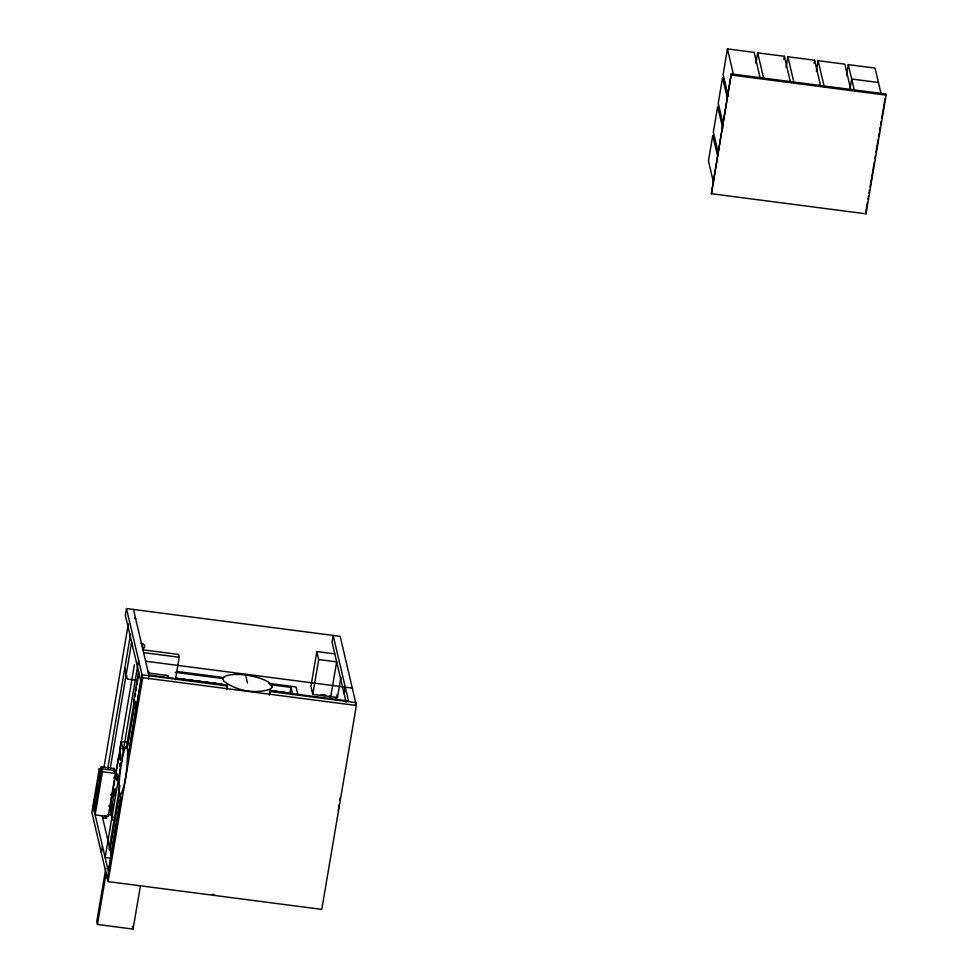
<?xml version="1.0" encoding="UTF-8"?>
<svg xmlns="http://www.w3.org/2000/svg" width="978" height="978" viewBox="0 0 978 978"><rect width="100%" height="100%" fill="white"/><g stroke="black" fill="none" stroke-linecap="round" stroke-linejoin="round"><path stroke-width="1.47" d="M117.421 774.82L116.859 780.42L117.446 774.735M112.702 805.224L112.666 806.165L112.348 804.808M111.737 808.329L111.871 810.261M114.157 794.564L114.169 793.708M115.172 791.349L115.184 788.867L114.732 790.456M115.245 791.055L115.318 790.004M116.785 778.598C118.448 777.852 118.167 781.361 116.81 780.273M109.059 806.361L109.12 805.627M111.663 808.818L111.798 807.632M112.568 806.948L112.678 805.835M114.206 793.916L114.243 792.877M115.294 790.725L114.903 793.561L115.111 792.437M111.724 808.085L111.993 806.178M112.507 807.694L112.617 806.532M114.267 793.195L114.34 791.997M115.074 792.669L115.221 791.557M339.867 800.236L340.222 797.669M113.913 778.085L114.01 777.327M114.353 792.437L114.475 791.141M112.531 807.266L112.25 809.161M119.707 764.429L119.622 766.3L120.001 763.476L119.707 764.429L121.101 764.613M111.883 806.899L110.856 812.938M100.111 768.842L99.304 768.732L91.871 812.51L108.069 881.594L321.762 909.381L356.383 705.493L340.161 636.336L126.48 608.548L125.343 615.248L140.881 681.519M94.511 801.862L99.793 770.811M93.974 809.931L94.988 803.904L94.035 799.796M101.284 766.825L102.445 771.764L95.135 814.87L108.203 816.569L115.514 773.464L114.365 768.525L101.284 766.825L100.269 772.852L99.304 768.732M94.438 811.899L95.954 802.363L95.123 807.852M96.027 802.51L98.582 786.789L97.531 793.659M98.668 786.972L101.003 772.632L100.172 778.121M101.076 772.779L101.749 768.794L114.817 770.493M104.084 766.752L128.338 623.854M107.8 768.207L130.539 634.343M110.392 767.571L131.59 642.729M102.873 817.926L105.905 818.317L106.357 815.64M113.851 771.532L114.365 768.525M101.321 852.779L102.458 846.092M120.649 759.967L118.839 755.493L109.829 808.537L112.519 819.992M118.839 755.493L119.854 759.796L120.685 754.857L119.683 750.542L121.186 741.642L127.947 742.522M134.402 664.71L115.759 774.49C116.248 780.517 115.453 769.527 117.299 774.613M113.069 797.204L113.399 795.261L114.389 795.579L114.829 794.087M112.47 804.552L111.834 807.315L114.781 789.686M115.282 789.124L114.866 790.028M138.619 660.297L105.123 857.498L110.734 858.219M138.583 671.727L133.815 699.82L135.942 708.891M105.82 868.464L96.785 921.655L97.445 924.467L133.057 929.1L140.343 886.251M109.01 849.674L119.903 785.505M126.272 747.999L134.426 699.991M134.94 696.996L135.441 694.001M135.954 690.994L136.468 687.999M136.969 684.991L137.482 681.996M137.996 679.001L138.497 675.994M97.445 924.467L106.223 872.755M110.123 849.821L119.805 792.816M127.702 746.312L135.343 701.312M140.722 680.798L128.179 756.312L142.018 674.832L227.422 685.933L226.92 688.842M107.397 878.709L121.064 796.508L108.362 871.3L93.008 805.823M108.069 881.594L142.702 677.705L126.48 608.548M148.46 679.087L149.035 675.737L133.485 609.465M175.404 679.747L179.218 657.253L178.558 654.441L142.947 649.808M226.505 689.576L227.251 685.211L148.864 675.016M269.402 695.162L270.136 690.786L348.523 700.981L333.156 635.431L332.019 642.118L346.102 702.143M269.818 694.417L270.136 690.786M270.71 690.639L290.001 693.157L290.979 687.387L269.916 684.649M334.782 653.903L316.835 651.568L310.931 686.36L312.801 694.343L337.483 697.546L340.919 677.265M312.801 694.343L318.706 659.563L316.835 651.568M329.598 698.524L330.112 695.529M330.747 696.678L336.652 661.886L318.706 659.563M335.454 699.979L335.882 697.412M343.987 693.145L345.124 686.446M344.158 693.867L345.283 687.167M355.21 705.578L355.711 702.607L270.307 691.507M760.248 78.301L754.172 52.372L727.461 48.9L723.133 74.389L728.194 95.991M731.275 73.912L711.397 193.717L865.982 213.815L886.129 95.147L885.86 94.01L731.275 73.912L711.397 193.717M755.896 63.325L757.669 52.824L784.38 56.296L790.468 82.238M783.879 59.303L784.38 56.296M786.104 67.25L787.889 56.761L814.601 60.233L820.676 86.162M814.087 63.228L814.601 60.233M816.324 71.186L818.109 60.685L844.821 64.157L850.897 90.098M846.545 75.11L848.317 64.621L875.029 68.093L881.117 94.022M850.175 88.02L851.704 79.022L878.415 82.494M865.97 211.175L867.498 202.165M868.012 199.157L868.513 196.162M869.026 193.155L869.54 190.148M870.053 187.14L874.381 161.614M874.894 158.607L875.408 155.6M875.921 152.592L878.207 139.072M878.721 136.076L879.234 133.069M879.735 130.062L880.249 127.054M880.762 124.059L881.276 121.052M881.777 118.045L885.102 98.521M338.29 810.139L338.681 807.816M338.889 806.654L339.329 804.087M114.976 793.305L114.524 795.31M112.25 809.063L112.421 807.987M111.113 794.674L111.284 793.977L110.966 795.212M114.597 791.019L114.768 790.077M112.079 805.921L112.213 805.236M112.115 809.747L112.287 808.659M112.201 805.371L112.372 804.552M111.981 810.187L112.164 809.209M119.683 750.542L121.015 748.463M117.886 778.036L116.847 777.901L117.873 778.146M731.544 75.049L886.129 95.147M143.607 652.619L179.218 657.253M145.624 661.214L352.3 688.084M177.079 671.483L223.754 677.546M268.926 683.426L296.028 686.947L297.752 694.294M175.123 672.326L223.277 678.585M148.167 672.962L168.033 675.553L168.644 678.145M175.588 678.17L222.128 684.221L175.612 678.28M270.686 690.541L290.001 693.157M142.702 677.705L356.383 705.493M137.886 680.443L127.348 679.074L124.817 668.292M102.445 771.764L115.514 773.464M116.761 778.757L117.812 778.891M107.971 814.601L112.507 815.187M111.822 817.033L114.524 817.388M212.275 894.369L214.732 894.699M112.568 804.503L112.653 805.151M111.712 810.175L111.7 808.953M848.317 64.621L854.405 90.551M865.713 212.678L865.982 213.815M818.109 60.685L824.185 86.614M787.889 56.761L793.977 82.69M757.669 52.824L763.757 78.766M727.461 48.9L733.537 74.829M727.29 97.898L722.559 77.727L718.231 103.216L723.304 124.829M722.73 128.167L717.669 106.565L713.341 132.042L718.402 153.656M717.497 155.563L712.766 135.392L708.439 160.881L713.512 182.483M336.848 694.893L337.483 697.546M290.979 687.387L292.666 694.576M245.454 674.197L247.507 682.962M227.251 685.211L227.422 685.933M141.834 643.414L143.191 649.221M148.301 671.006L148.986 673.915M121.186 741.642L123.179 750.15M121.309 762.241L121.516 763.146M132.397 926.288L133.057 929.1M105.257 815.579L105.905 818.317M102.14 815.774L111.468 855.542M114.181 795.041L114.133 794.442M115.318 789.417L115.282 790.371M117.531 778.61A5.428 0.66 -82.6 0 1 117.702 777.217M134.585 617.815A3.203 0.978 9.6 0 1 135.367 619.111M324.61 695.566A7.103 2.164 9.6 0 1 321.041 694.808M325.857 695.15A5.428 1.65 9.6 0 1 323.095 694.796M140.942 643.402A3.386 3.203 -13.2 0 1 144.377 647.839M127.727 752.131C126.981 766.679 126.492 782.168 120.465 795.591L119.206 793.354A24.878 3.007 -82.6 0 1 120.93 766.691L121.944 760.554A24.878 3.007 -82.6 0 1 127.006 746.715L127.727 752.131M110.428 806.948C110.832 809.112 111.052 801.911 110.428 806.948M272.055 686.996L270.992 688.805C255.869 694.466 236.248 690.92 223.583 681.006L222.972 678.915A24.878 7.567 9.6 0 1 241.994 674.649L248.375 675.431A24.878 7.567 9.6 0 1 271.444 684.906L272.055 686.996"/></g></svg>
